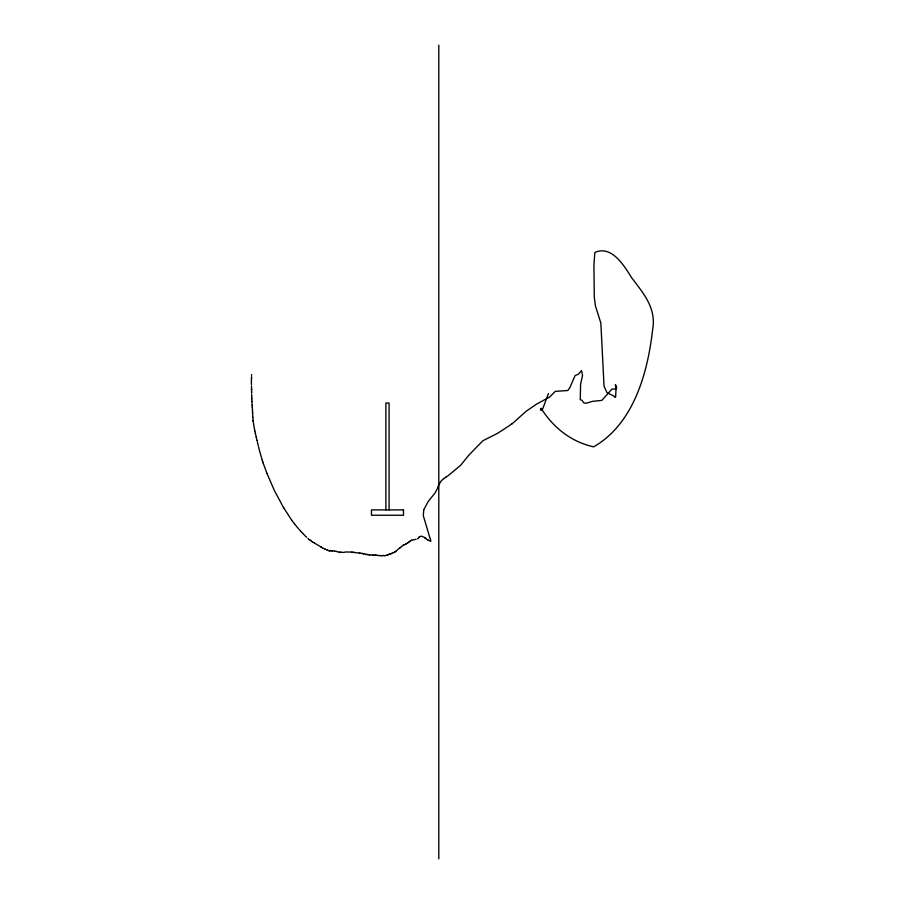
<?xml version="1.0" encoding="UTF-8"?>
<svg xmlns="http://www.w3.org/2000/svg" width="904" height="904" viewBox="0 0 904 904"><rect width="100%" height="100%" fill="white"/><g stroke="black" fill="none" stroke-linecap="round" stroke-linejoin="round"><path stroke-width="1.36" d="M251.561 389.466L251.538 387.714M251.402 382.765L251.414 381.703M251.594 376.188L251.594 376.301M251.402 383.138L251.425 384.821M251.414 381.364L251.436 380.188M251.436 380.155L251.561 377.262M251.538 377.657L251.493 378.516M437.943 487.211L438.327 486.069A15.956 12.532 50.8 0 1 438.847 484.939L440.971 481.233L443.785 478.487M548.468 393.534L542.208 410.156L540.908 410.382L540.434 408.947L541.078 408.292C553.056 427.377 571.294 441.977 593.623 446.836C633.636 423.999 647.693 372.877 652.598 329.892C656.586 308.219 643.671 293.698 631.602 277.686C623.952 265.448 611.59 244.882 594.843 252.465L593.928 265.222L594.278 297.133L595.408 305.789L600.855 323.101L604.041 386.234L606.991 392.664L613.771 396.02L614.935 397.387L615.647 396.958L616.042 388.483L615.375 384.562L616.652 387.296L616.325 388.709L611.838 389.217L601.849 400.382L592.538 401.342L586.018 403.263L583.701 402.856L582.153 400.359L580.278 399.681L580.571 384.302L582.571 375.307L581.521 370.55L578.605 374.053L575.034 375.68L569.769 387.816L567.757 390.505L555.282 391.375L549.508 397.127L536.377 404.235L526.105 411.297L512.105 423.829M423.705 510.127L423.332 515.529M419.128 537.044L418.349 538.242M419.275 536.874L421.32 536.117L424.857 537.564M400.031 547.745L395.602 551.429M409.828 541.406L409.896 541.349A14.148 9.774 79.3 0 1 410.145 541.236M408.834 542.117L407.58 543.078A7.978 5.842 47.3 0 1 407.342 543.214M395.353 551.609L394.777 552.028M408.314 542.536L409.455 541.677A7.673 5.593 37.5 0 0 409.851 541.417M410.122 541.168L410.823 540.671A4.678 3.458 38.6 0 1 411.162 540.49M400.461 547.417L400.822 547.169A9.006 5.944 41.3 0 0 401.161 546.897L402.63 545.711A13.311 9.187 56.8 0 0 402.947 545.462L403.026 545.406A4.226 2.881 32.2 0 1 403.647 544.965M394.596 552.141L394.506 552.208A10.52 6.113 30.9 0 1 393.974 552.4M405.919 543.959L406.337 543.722A4.802 2.961 17.2 0 1 406.676 543.553L407.184 543.315M445.706 477.131L447.265 476.238A13.831 11.47 37.9 0 0 448.407 475.459L460.633 465.289L469.029 454.961L482.872 440.734L497.268 433.513L509.121 425.795A106.954 96.694 5.7 0 1 512.014 423.705M405.173 544.434L404.743 544.66A4.317 3.164 45.1 0 1 404.382 544.784L403.704 545.033M394.042 552.48L392.268 553.271M388.223 554.706L387.624 554.977A14.859 8.69 38.5 0 1 387.262 555.09L386.449 555.372M387.963 554.819L388.641 554.502M390.065 553.937L388.889 554.401A12.599 7.718 42.4 0 0 388.596 554.468M411.975 540.208L412.145 540.14A9.605 7.526 42.6 0 1 412.416 540.05L416.021 539.292M391.172 553.598L390.46 553.813M344.288 552.22L345.757 552.039A12.362 5.379 54.1 0 0 345.983 551.994L346.108 551.982A15.131 6.475 51.9 0 1 346.288 551.971L351.181 552.095M330.412 550.818L332.084 550.841M381.725 555.7L382.155 555.689A10.08 5.311 37.4 0 1 382.674 555.666L383.025 555.723M373.634 555.112L373.058 555.101M342.978 552.321L341.023 552.254M332.389 550.864L334.356 551.078M340.718 552.231L339.463 552.129M374.403 555.124L375.748 555.192M372.471 555.09L369.544 554.853M378.143 555.452L380.844 555.677A13.142 8.577 57.9 0 0 381.194 555.757M353.588 552.378L353.746 552.4A9.933 5.096 51 0 1 353.328 552.446M376.064 555.214L377.804 555.418M352.277 552.231L353.283 552.344M367.996 554.66L369.126 554.807M351.577 552.141L352.04 552.197A13.831 6.61 47.5 0 0 352.244 552.163M359.295 553.067L357.814 552.909A12.961 6.667 45.1 0 1 357.487 552.852L355.136 552.559A10.113 3.842 33.5 0 0 354.775 552.536M362.673 553.598L362.764 553.61A11.842 5.006 37.6 0 1 363.363 553.632M360.38 553.259L362.402 553.553M354.142 552.446L354.379 552.48A11.108 5.548 47.3 0 0 354.571 552.446M367.487 554.593L366.47 554.401M335.96 551.361L334.638 551.124M428.044 540.129L426.01 538.637M329.124 550.66L329.677 550.762M428.089 540.129L430.858 541.36L430.372 538.841M359.928 553.18L359.928 553.18A8.95 3.831 38 0 0 360.221 553.135M338.955 552.05L336.39 551.44M363.521 553.745L363.431 553.723A12.419 6.305 45.1 0 1 363.792 553.734M365.747 554.242L363.928 553.836M327.474 550.22L327.96 550.366A13.763 4.192 52.5 0 0 328.163 550.412L328.909 550.615M327.35 550.073A15.142 4.814 55.6 0 1 327.124 549.982A10.69 2.746 47.6 0 1 326.898 549.994L326.321 549.756M325.542 549.406L324.762 549.033L325.361 549.316M323.881 548.592L322.796 548.005M320.796 546.818L314.954 543.372M313.688 542.592L312.682 542.004M321.372 547.157L321.666 547.327M312.558 541.925L312.061 541.598M311.597 541.293L312.14 541.654M425.242 537.959A6.916 1.932 -18.2 0 0 425.309 538.027L425.886 538.535M309.948 540.061L310.818 540.728A15.018 2.689 56.2 0 1 310.773 540.648M307.891 538.366L308.569 538.942M306.569 537.213L305.846 536.535M305.541 536.241L304.58 535.292M304.026 534.727L303.518 534.196M303.009 533.665L301.891 532.479M300.275 530.693L299.066 529.36M300.625 531.077L301.235 531.755A14.136 1.367 54.2 0 0 301.382 531.914L301.642 532.196M298.388 528.591L296.614 526.49M296.252 526.049L294.489 523.845M425.23 537.959L425.083 537.778A5.3 0.599 30.4 0 1 425.061 537.835M294.388 523.721L291.8 520.275M291.563 519.947L283.472 507.483M283.641 507.777L274.409 490.578L266.996 473.504M266.906 473.289L263.335 463.549M430.338 538.75L429.976 537.869A6.554 0.757 56.9 0 0 429.818 537.575L423.434 516.127M262.838 462.023L263.211 463.153M262.815 461.955L262.25 460.238M262.205 460.113L259.392 450.26M256.917 440.056L256.216 437.118M259.256 449.74L258.589 447.039M257.222 441.31L257.018 440.451M257.482 442.361L257.764 443.559M258.341 445.966L257.968 444.384M256.205 437.061L255.369 433.389M255.448 433.762L254.905 431.174M254.838 430.88L254.499 429.185M254.465 428.982L253.595 424.112M253.583 424.021L253.21 421.151M253.12 420.383L253.188 420.993M253.199 421.094L252.826 417.219M251.787 399.014L251.933 401.534M252.046 403.195L251.922 401.432M252.442 409.749L252.51 410.823M252.815 417.117L252.555 412.032M251.493 386.177L251.538 387.375M252.159 404.834L252.272 406.823M252.453 409.919L252.318 407.614M252.171 405.015L252.126 404.269M252.272 406.879L252.306 407.512M252.51 410.992L252.555 411.828M251.775 398.754L251.741 398.189M251.741 398.11L251.685 396.042M252.578 412.665L252.6 413.297M251.583 375.194L251.561 374.572M251.594 392.076L251.617 392.709M251.594 391.907L251.572 390.777M251.674 395.907L251.651 394.607M251.617 393.093L251.606 392.494M251.549 388.788L251.572 390.325L251.561 389.692M438.802 45.2L438.802 858.8M389.082 509.901L389.082 403.026L385.872 403.026L385.872 509.901M443.909 478.589A19.12 14.69 21.4 0 1 445.853 477.289M437.965 487.222A16.249 11.695 63.4 0 1 437.547 488.352L435.095 492.872L428.564 501.042A6.362 4.927 29.3 0 0 428.089 501.663L423.897 509.506A12.294 10.181 -19.5 0 1 423.66 510.116M424.801 537.586A6.464 2.294 -5.9 0 1 424.925 537.688M417.942 538.603A2.17 1.582 7.5 0 1 417.569 538.829M411.309 540.309A13.91 3.107 -10.6 0 1 411.67 540.174M405.907 544.072A14.068 8.995 21.2 0 0 405.58 544.276L405.421 544.276A10.102 6.848 31.4 0 1 405.195 544.457M400.122 547.813A12.328 7.616 26.7 0 1 400.574 547.508M395.511 551.689A20.656 11.142 13.7 0 1 395.749 551.508M392.166 553.146A8.87 5.334 36.6 0 1 391.669 553.282M391.217 553.643A13.797 7.119 24.8 0 1 391.635 553.542M390.019 553.858A17.244 10.961 48.8 0 1 390.404 553.723M386.392 555.293A9.56 5.198 34.5 0 1 386.098 555.35A10.452 6.283 44.8 0 1 385.601 555.384M385.093 555.644A10.916 5.514 32.4 0 1 385.409 555.621M384.697 555.745A13.707 7.537 39.7 0 1 384.189 555.813M383.499 555.463A8.87 4.531 34.7 0 1 382.867 555.44M381.612 555.542A16.735 8.475 35.9 0 1 381.285 555.531M378.188 555.542A13.933 7.673 43 0 1 377.849 555.519M375.691 555.112A12.057 5.989 38.5 0 1 376.019 555.124M374.233 555.248A17.583 7.537 31.9 0 1 374.527 555.259M372.877 555.237A16.735 7.582 35.4 0 1 372.584 555.237M369.657 555.079A16.86 8.837 45.7 0 1 369.239 555.033M367.86 554.446A14.633 6.701 39.3 0 1 367.453 554.389M366.549 554.593A16.566 8.837 47.2 0 1 366.143 554.514M362.583 553.406A16.521 7.955 43.8 0 1 362.301 553.361M359.397 553.316A14.826 7.944 48.9 0 1 359.747 553.384M353.792 552.468A10.012 4.305 39.9 0 1 354.108 552.513M343.52 552.48A14.283 4.362 32.9 0 1 343.305 552.502M340.921 552.423A13.142 3.559 33.7 0 1 341.181 552.457M339.757 552.547A12.193 4.034 45 0 1 339.35 552.559M336.141 551.474A11.741 3.989 47.3 0 1 336.39 551.53M332.333 550.796A9.368 2.949 48.4 0 1 332.028 550.762M329.994 550.491A11.944 4.147 56.8 0 1 329.689 550.412M329.87 550.864A12.068 3.932 53 0 1 329.723 550.841M329.101 550.706A11.13 3.537 52.7 0 1 328.943 550.672M322.129 547.869A11.616 1.684 42.1 0 1 322.366 548.027M321.169 547.236A12.52 1.831 42.2 0 1 321.406 547.383M310.818 540.332A12.916 1.39 47.1 0 1 310.58 540.14M309.202 539.79A13.379 2.045 54.7 0 1 308.998 539.643M403.489 509.901L371.454 509.901L371.454 515.246L403.489 515.246L403.489 509.901M314.208 542.908L314.163 542.886A13.933 1.379 42.6 0 1 314.276 542.988"/></g></svg>
